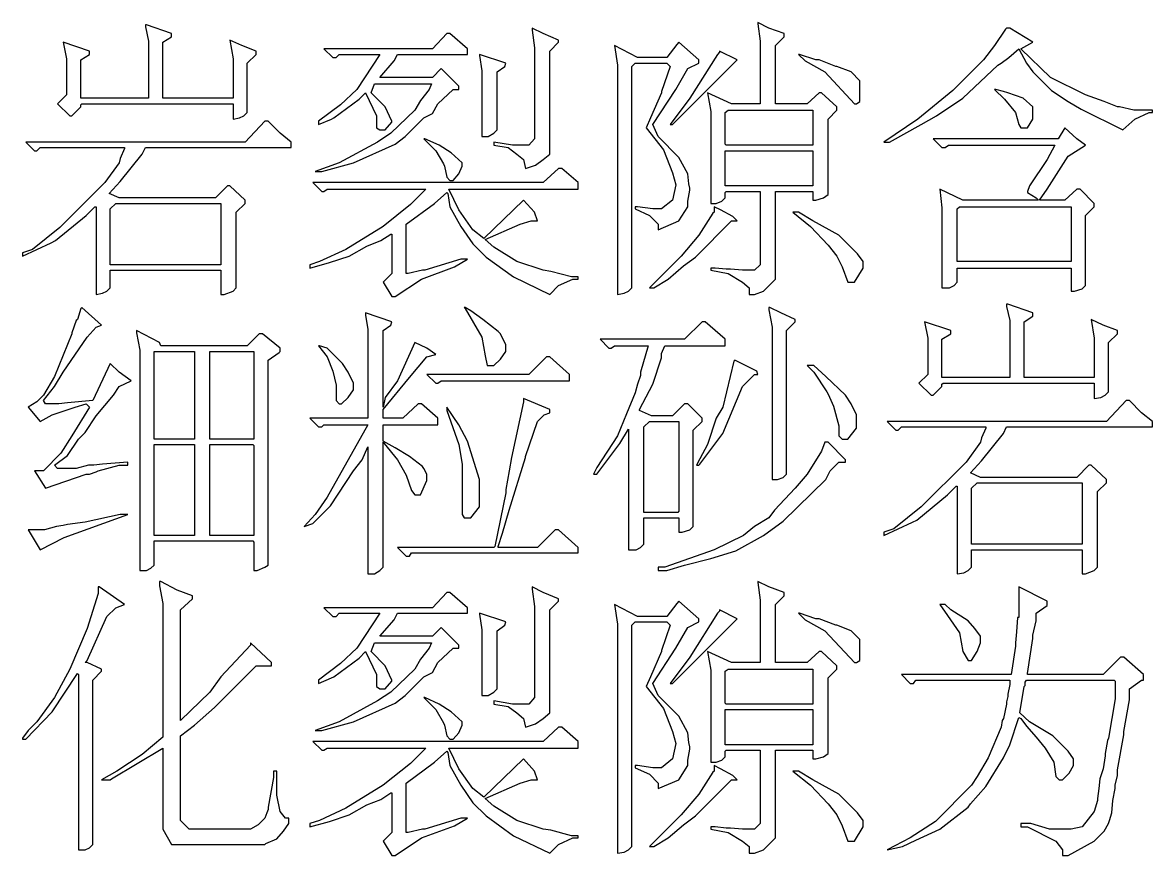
# Model space of a CAD drawing. Extents: x 94 to 452, y -72 to 1042.
# Drawn here: x 426.58 to 440.73, y 753.87 to 764.3 of the extents above; entities that cross this region are included whole.
import ezdxf

# ---------------------------------------------------------------- set-up
doc = ezdxf.new("R2010")
doc.units = 0
doc.header["$MEASUREMENT"] = 0
doc.layers.add('TREE_LAYER', color=7, linetype='Continuous')

msp = doc.modelspace()

# ---------------------------------------------------------------- linework, layer by layer
at = {"layer": 'TREE_LAYER', "elevation": 1017}
for points in [[(428.135787, 764.276627), (428.122062, 764.276627), (428.122062, 764.249176), (428.163238, 764.070744), (428.163238, 763.357019), (428.149513, 763.357019), (427.325983, 763.357019), (427.312258, 763.357019), (427.312258, 763.837411), (427.422062, 763.906038), (427.422062, 763.906038), (427.422062, 763.947215), (427.09265, 764.057019), (427.133826, 763.851136), (427.133826, 763.398195), (427.024022, 763.288391), (427.175003, 763.137411), (427.202454, 763.137411), (427.312258, 763.247215), (427.312258, 763.274666), (427.325983, 763.288391), (429.220101, 763.288391), (429.220101, 763.274666), (429.220101, 763.096234), (429.302454, 763.10996), (429.357356, 763.137411), (429.398532, 763.178587), (429.398532, 763.796234), (429.508336, 763.906038), (429.508336, 763.947215), (429.329905, 764.015842), (429.178924, 764.08447), (429.220101, 763.851136), (429.220101, 763.357019), (429.220101, 763.357019), (428.341669, 763.357019), (428.341669, 763.357019), (428.341669, 764.057019), (428.451473, 764.125646), (428.451473, 764.125646), (428.451473, 764.166823), (428.135787, 764.276627), (428.135787, 764.276627)], [(435.79392, 764.304077), (435.79392, 764.304077), (435.79392, 764.290352), (435.821371, 764.070744), (435.821371, 763.288391), (435.821371, 763.288391), (435.464509, 763.288391), (435.162548, 763.425646), (435.203724, 763.192313), (435.203724, 762.039372), (435.272352, 762.039372), (435.340979, 762.066823), (435.382156, 762.107999), (435.382156, 762.176627), (435.395881, 762.190352), (435.821371, 762.190352), (435.821371, 762.176627), (435.821371, 761.270744), (435.752744, 761.202117), (435.601764, 761.202117), (435.601764, 761.202117), (435.450783, 761.215842), (435.395881, 761.215842), (435.258626, 761.229568), (435.244901, 761.229568), (435.203724, 761.229568), (435.203724, 761.202117), (435.423332, 761.16094), (435.601764, 761.051136), (435.684117, 760.982509), (435.684117, 760.900156), (435.752744, 760.900156), (435.862548, 760.941332), (436.013528, 761.092313), (436.013528, 762.176627), (436.013528, 762.190352), (436.480195, 762.190352), (436.480195, 762.176627), (436.480195, 762.080548), (436.521371, 762.080548), (436.61745, 762.107999), (436.672352, 762.149176), (436.672352, 763.096234), (436.782156, 763.206038), (436.782156, 763.247215), (436.589999, 763.425646), (436.562548, 763.425646), (436.411568, 763.288391), (436.013528, 763.288391), (436.013528, 763.288391), (436.013528, 764.015842), (436.123332, 764.125646), (436.123332, 764.166823), (435.931175, 764.23545), (435.79392, 764.304077), (435.79392, 764.304077)], [(431.937403, 764.166823), (431.896226, 764.166823), (431.717795, 763.974666), (430.358971, 763.974666), (430.468775, 763.864862), (430.509952, 763.864862), (430.551128, 763.906038), (431.045246, 763.906038), (431.058971, 763.906038), (430.770736, 763.466823), (430.564854, 763.274666), (430.290344, 763.068783), (430.290344, 763.027607), (430.45505, 763.096234), (430.482501, 763.10996), (430.798187, 763.343293), (430.88054, 763.425646), (431.017795, 763.137411), (431.017795, 762.98643), (431.058971, 762.958979), (431.127599, 762.958979), (431.209952, 763.055058), (431.209952, 763.068783), (431.127599, 763.247215), (430.949167, 763.425646), (430.990344, 763.53545), (430.990344, 763.53545), (431.690344, 763.53545), (431.704069, 763.53545), (431.676618, 763.466823), (431.566815, 763.329568), (431.498187, 763.206038), (431.196226, 762.917803), (431.03152, 762.807999), (430.551128, 762.547215), (430.249167, 762.437411), (430.33152, 762.437411), (430.72956, 762.547215), (431.251128, 762.780548), (431.374658, 762.876627), (431.607991, 763.10996), (431.717795, 763.164862), (431.786422, 763.288391), (431.978579, 763.466823), (432.047207, 763.466823), (432.047207, 763.507999), (431.827599, 763.727607), (431.717795, 763.617803), (431.058971, 763.617803), (431.058971, 763.617803), (431.237403, 763.823685), (431.278579, 763.906038), (432.157011, 763.906038), (432.157011, 763.974666), (431.937403, 764.166823), (431.937403, 764.166823)], [(432.966815, 764.23545), (432.966815, 764.23545), (432.966815, 764.207999), (432.994266, 763.988391), (432.994266, 762.849176), (432.925638, 762.766823), (432.719756, 762.766823), (432.486422, 762.807999), (432.486422, 762.766823), (432.664854, 762.739372), (432.774658, 762.657019), (432.857011, 762.588391), (432.884462, 762.478587), (433.007991, 762.519764), (433.104069, 762.588391), (433.186422, 762.657019), (433.186422, 763.947215), (433.296226, 764.057019), (433.296226, 764.08447), (433.104069, 764.166823), (432.966815, 764.23545), (432.966815, 764.23545)], [(438.950438, 764.23545), (438.909262, 764.23545), (438.895536, 764.221725), (438.758281, 764.015842), (438.621026, 763.837411), (438.236713, 763.453097), (437.797497, 763.096234), (437.372007, 762.807999), (437.440634, 762.807999), (437.838673, 763.027607), (438.03083, 763.137411), (438.360242, 763.357019), (438.799458, 763.768783), (438.840634, 763.796234), (438.936713, 763.864862), (439.060242, 763.974666), (439.156321, 763.796234), (439.238673, 763.68643), (439.472007, 763.453097), (439.677889, 763.315842), (439.842595, 763.219764), (440.364164, 762.958979), (440.515144, 763.096234), (440.693575, 763.178587), (440.734752, 763.178587), (440.734752, 763.206038), (440.501419, 763.206038), (440.322987, 763.247215), (440.295536, 763.247215), (440.13083, 763.315842), (439.897497, 763.398195), (439.458281, 763.617803), (439.087693, 763.974666), (439.238673, 764.057019), (438.950438, 764.23545), (438.950438, 764.23545)], [(434.805685, 764.057019), (434.778234, 764.029568), (434.654705, 763.864862), (434.284117, 763.864862), (433.995881, 764.015842), (434.037058, 763.768783), (434.037058, 760.900156), (434.119411, 760.913881), (434.174313, 760.941332), (434.215489, 760.982509), (434.215489, 763.755058), (434.256666, 763.796234), (434.654705, 763.796234), (434.695881, 763.755058), (434.586077, 763.439372), (434.586077, 763.425646), (434.448822, 763.10996), (434.39392, 762.98643), (434.613528, 762.711921), (434.723332, 762.423685), (434.764509, 762.272705), (434.723332, 762.080548), (434.586077, 761.970744), (434.544901, 761.970744), (434.544901, 761.970744), (434.476273, 761.970744), (434.284117, 761.998195), (434.256666, 761.998195), (434.256666, 761.970744), (434.435097, 761.888391), (434.544901, 761.778587), (434.544901, 761.70996), (434.544901, 761.70996), (434.805685, 761.819764), (434.915489, 761.998195), (434.915489, 762.066823), (434.94294, 762.204077), (434.94294, 762.231528), (434.929215, 762.28643), (434.915489, 762.40996), (434.805685, 762.615842), (434.544901, 762.876627), (434.476273, 763.027607), (434.764509, 763.466823), (434.915489, 763.727607), (435.052744, 763.796234), (435.052744, 763.837411), (434.805685, 764.057019), (434.805685, 764.057019)], [(432.307991, 763.906038), (432.307991, 763.906038), (432.307991, 763.892313), (432.335442, 763.700156), (432.335442, 762.876627), (432.417795, 762.876627), (432.486422, 762.917803), (432.527599, 762.958979), (432.527599, 763.68643), (432.623677, 763.755058), (432.637403, 763.796234), (432.307991, 763.906038), (432.307991, 763.906038)], [(435.313528, 763.947215), (435.313528, 763.933489), (435.286077, 763.906038), (434.94294, 763.357019), (434.695881, 763.027607), (434.723332, 763.027607), (435.533136, 763.837411), (435.313528, 763.947215), (435.313528, 763.947215)], [(436.315489, 763.906038), (436.301764, 763.906038), (436.384117, 763.823685), (436.631175, 763.68643), (437.001764, 763.288391), (437.029215, 763.288391), (437.070391, 763.315842), (437.070391, 763.576627), (436.960587, 763.68643), (436.782156, 763.755058), (436.76843, 763.755058), (436.562548, 763.837411), (436.521371, 763.837411), (436.315489, 763.906038), (436.315489, 763.906038)], [(438.772007, 763.466823), (438.758281, 763.466823), (438.881811, 763.343293), (439.019066, 763.178587), (439.060242, 763.027607), (439.087693, 762.98643), (439.170046, 762.98643), (439.238673, 763.096234), (439.238673, 763.247215), (439.115144, 763.357019), (438.922987, 763.425646), (438.868085, 763.439372), (438.772007, 763.466823), (438.772007, 763.466823)], [(435.423332, 763.206038), (435.423332, 763.206038), (436.480195, 763.206038), (436.480195, 763.206038), (436.480195, 762.780548), (436.480195, 762.766823), (435.395881, 762.766823), (435.382156, 762.780548), (435.382156, 763.178587), (435.423332, 763.206038), (435.423332, 763.206038)], [(429.659316, 763.068783), (429.61814, 763.068783), (429.371081, 762.807999), (426.625983, 762.807999), (426.735787, 762.698195), (426.763238, 762.698195), (426.804415, 762.739372), (427.861277, 762.739372), (427.861277, 762.725646), (427.806375, 762.602117), (427.79265, 762.547215), (427.614218, 762.300156), (427.051473, 761.737411), (426.708336, 761.462901), (426.584807, 761.421725), (426.584807, 761.380548), (426.941669, 761.545254), (426.996571, 761.572705), (427.380885, 761.888391), (427.490689, 761.998195), (427.504415, 761.998195), (427.504415, 760.900156), (427.586767, 760.913881), (427.641669, 760.941332), (427.682846, 760.982509), (427.682846, 761.188391), (427.682846, 761.202117), (429.06912, 761.202117), (429.06912, 761.188391), (429.06912, 760.900156), (429.110297, 760.900156), (429.220101, 760.941332), (429.261277, 760.982509), (429.261277, 761.929568), (429.371081, 762.039372), (429.371081, 762.080548), (429.178924, 762.258979), (429.151473, 762.258979), (429.000493, 762.107999), (427.79265, 762.107999), (427.66912, 762.162901), (427.806375, 762.313881), (428.080885, 762.657019), (428.122062, 762.739372), (429.947552, 762.739372), (429.947552, 762.807999), (429.810297, 762.917803), (429.659316, 763.068783), (429.659316, 763.068783)], [(439.636713, 762.98643), (439.55436, 762.849176), (437.989654, 762.849176), (438.099458, 762.739372), (438.140634, 762.739372), (438.181811, 762.766823), (439.513183, 762.766823), (439.513183, 762.766823), (439.417105, 762.588391), (439.197497, 762.258979), (439.170046, 762.190352), (439.170046, 762.176627), (439.27985, 762.107999), (439.307301, 762.080548), (439.307301, 762.080548), (438.360242, 762.080548), (438.072007, 762.217803), (438.099458, 761.98447), (438.099458, 760.982509), (438.195536, 760.982509), (438.250438, 761.00996), (438.291615, 761.051136), (438.291615, 761.229568), (438.291615, 761.229568), (439.70534, 761.229568), (439.719066, 761.229568), (439.719066, 760.941332), (439.760242, 760.941332), (439.856321, 760.968783), (439.897497, 761.00996), (439.897497, 761.888391), (440.007301, 761.998195), (440.007301, 762.039372), (439.82887, 762.217803), (439.787693, 762.217803), (439.636713, 762.080548), (439.321026, 762.080548), (439.321026, 762.080548), (439.417105, 762.217803), (439.677889, 762.629568), (439.897497, 762.766823), (439.787693, 762.849176), (439.636713, 762.98643), (439.636713, 762.98643)], [(431.621717, 762.849176), (431.607991, 762.849176), (431.758971, 762.698195), (431.85505, 762.533489), (431.868775, 762.506038), (431.896226, 762.368783), (431.937403, 762.327607), (431.978579, 762.327607), (432.047207, 762.40996), (432.088383, 762.506038), (432.088383, 762.547215), (431.951128, 762.670744), (431.800148, 762.766823), (431.621717, 762.849176), (431.621717, 762.849176)], [(435.382156, 762.698195), (435.395881, 762.698195), (436.480195, 762.698195), (436.480195, 762.698195), (436.480195, 762.258979), (436.480195, 762.258979), (435.395881, 762.258979), (435.382156, 762.258979), (435.382156, 762.698195), (435.382156, 762.698195)], [(433.337403, 762.478587), (433.296226, 762.478587), (433.104069, 762.300156), (430.221717, 762.300156), (430.33152, 762.190352), (430.358971, 762.190352), (430.400148, 762.217803), (431.635442, 762.217803), (431.635442, 762.217803), (431.443285, 762.025646), (431.100148, 761.751136), (430.633481, 761.462901), (430.304069, 761.311921), (430.18054, 761.270744), (430.18054, 761.229568), (430.427599, 761.298195), (430.674658, 761.380548), (430.894266, 761.504077), (431.072697, 761.572705), (431.196226, 761.655058), (431.209952, 761.655058), (431.209952, 761.16094), (431.100148, 761.051136), (431.209952, 760.872705), (431.251128, 760.872705), (431.58054, 761.092313), (431.992305, 761.243293), (432.157011, 761.339372), (432.074658, 761.339372), (431.621717, 761.202117), (431.594266, 761.202117), (431.415834, 761.16094), (431.388383, 761.16094), (431.388383, 761.778587), (431.745246, 762.039372), (431.896226, 762.176627), (431.909952, 762.162901), (431.937403, 761.998195), (432.074658, 761.751136), (432.225638, 761.531528), (432.390344, 761.366823), (432.733481, 761.119764), (433.186422, 760.900156), (433.296226, 761.00996), (433.474658, 761.092313), (433.543285, 761.092313), (433.543285, 761.119764), (433.460932, 761.119764), (433.200148, 761.188391), (433.104069, 761.202117), (432.774658, 761.311921), (432.486422, 761.490352), (432.376618, 761.58643), (432.815834, 761.778587), (432.953089, 761.819764), (433.035442, 761.819764), (432.994266, 761.929568), (432.857011, 762.080548), (432.362893, 761.600156), (432.225638, 761.70996), (432.047207, 761.957019), (431.923677, 762.217803), (431.923677, 762.217803), (433.543285, 762.217803), (433.543285, 762.300156), (433.337403, 762.478587), (433.337403, 762.478587)], [(427.751473, 762.039372), (427.751473, 762.039372), (429.06912, 762.039372), (429.06912, 762.039372), (429.06912, 761.270744), (429.06912, 761.270744), (427.682846, 761.270744), (427.682846, 761.270744), (427.682846, 761.970744), (427.751473, 762.039372), (427.751473, 762.039372)], [(435.244901, 761.998195), (435.244901, 761.998195), (435.244901, 761.929568), (435.231175, 761.915842), (435.052744, 761.641332), (434.833136, 761.380548), (434.435097, 760.982509), (434.476273, 760.982509), (434.489999, 760.982509), (434.66843, 761.092313), (434.860587, 761.257019), (435.011568, 761.366823), (435.464509, 761.819764), (435.533136, 761.819764), (435.478234, 761.874666), (435.327254, 761.957019), (435.244901, 761.998195), (435.244901, 761.998195)], [(438.319066, 761.998195), (438.319066, 761.998195), (439.70534, 761.998195), (439.719066, 761.998195), (439.719066, 761.311921), (439.70534, 761.311921), (438.291615, 761.311921), (438.291615, 761.311921), (438.291615, 761.970744), (438.319066, 761.998195), (438.319066, 761.998195)], [(436.301764, 761.929568), (436.233136, 761.929568), (436.452744, 761.751136), (436.672352, 761.517803), (436.782156, 761.380548), (436.850783, 761.243293), (436.919411, 761.051136), (437.001764, 761.051136), (437.111568, 761.229568), (437.111568, 761.311921), (437.04294, 761.407999), (436.809607, 761.641332), (436.480195, 761.819764), (436.301764, 761.929568), (436.301764, 761.929568)], [(427.325983, 760.73545), (427.312258, 760.721725), (427.271081, 760.58447), (427.257356, 760.570744), (427.202454, 760.419764), (427.202454, 760.406038), (426.982846, 759.870744), (426.845591, 759.637411), (426.763238, 759.555058), (426.653434, 759.48643), (426.804415, 759.307999), (426.955395, 759.390352), (427.24363, 759.48643), (427.380885, 759.527607), (427.422062, 759.48643), (427.202454, 759.129568), (427.065199, 758.90996), (426.845591, 758.690352), (426.735787, 758.690352), (426.873042, 758.470744), (427.380885, 758.649176), (427.422062, 758.649176), (427.504415, 758.676627), (427.531865, 758.690352), (427.79265, 758.758979), (427.902454, 758.758979), (427.902454, 758.800156), (427.586767, 758.772705), (427.586767, 758.772705), (427.476964, 758.758979), (427.476964, 758.758979), (427.408336, 758.758979), (427.257356, 758.717803), (427.024022, 758.717803), (426.982846, 758.758979), (427.147552, 758.882509), (427.284807, 759.088391), (427.36716, 759.170744), (427.504415, 759.376627), (427.724022, 759.637411), (427.79265, 759.747215), (427.94363, 759.815842), (427.79265, 759.925646), (427.682846, 760.03545), (427.463238, 759.568783), (427.147552, 759.541332), (427.147552, 759.541332), (427.037748, 759.527607), (427.037748, 759.527607), (426.873042, 759.527607), (426.845591, 759.568783), (426.982846, 759.747215), (427.09265, 759.925646), (427.394611, 760.364862), (427.504415, 760.488391), (427.573042, 760.515842), (427.325983, 760.73545), (427.325983, 760.73545)], [(432.12956, 760.73545), (432.115834, 760.73545), (432.12956, 760.721725), (432.335442, 760.364862), (432.376618, 760.131528), (432.404069, 760.007999), (432.417795, 760.007999), (432.486422, 760.007999), (432.568775, 760.090352), (432.637403, 760.18643), (432.637403, 760.268783), (432.568775, 760.406038), (432.541324, 760.433489), (432.349167, 760.58447), (432.198187, 760.694274), (432.12956, 760.73545), (432.12956, 760.73545)], [(435.944901, 760.73545), (435.931175, 760.73545), (435.931175, 760.707999), (435.972352, 760.488391), (435.972352, 758.580548), (436.040979, 758.580548), (436.109607, 758.607999), (436.150783, 758.649176), (436.150783, 760.447215), (436.260587, 760.557019), (436.260587, 760.58447), (436.082156, 760.666823), (435.944901, 760.73545), (435.944901, 760.73545)], [(438.922987, 760.776627), (438.909262, 760.776627), (438.909262, 760.749176), (438.950438, 760.570744), (438.950438, 759.857019), (438.936713, 759.857019), (438.113183, 759.857019), (438.099458, 759.857019), (438.099458, 760.337411), (438.209262, 760.406038), (438.209262, 760.406038), (438.209262, 760.447215), (437.87985, 760.557019), (437.921026, 760.351136), (437.921026, 759.898195), (437.811223, 759.788391), (437.962203, 759.637411), (437.989654, 759.637411), (438.099458, 759.747215), (438.099458, 759.774666), (438.113183, 759.788391), (440.007301, 759.788391), (440.007301, 759.774666), (440.007301, 759.596234), (440.089654, 759.60996), (440.144556, 759.637411), (440.185732, 759.678587), (440.185732, 760.296234), (440.295536, 760.406038), (440.295536, 760.447215), (440.117105, 760.515842), (439.966124, 760.58447), (440.007301, 760.351136), (440.007301, 759.857019), (440.007301, 759.857019), (439.12887, 759.857019), (439.12887, 759.857019), (439.12887, 760.557019), (439.238673, 760.625646), (439.238673, 760.625646), (439.238673, 760.666823), (438.922987, 760.776627), (438.922987, 760.776627)], [(430.88054, 760.666823), (430.88054, 760.666823), (430.88054, 760.639372), (430.907991, 760.46094), (430.907991, 759.349176), (430.907991, 759.349176), (430.18054, 759.349176), (430.290344, 759.239372), (430.33152, 759.239372), (430.358971, 759.266823), (430.907991, 759.266823), (430.907991, 759.266823), (430.400148, 758.36094), (430.249167, 758.141332), (430.111913, 757.990352), (430.221717, 758.031528), (430.441324, 758.251136), (430.72956, 758.690352), (430.839364, 758.827607), (430.907991, 758.992313), (430.907991, 758.992313), (430.907991, 757.400156), (430.990344, 757.400156), (431.058971, 757.441332), (431.100148, 757.482509), (431.100148, 759.047215), (431.100148, 759.047215), (431.113873, 759.033489), (431.278579, 758.827607), (431.388383, 758.63545), (431.457011, 758.443293), (431.498187, 758.388391), (431.566815, 758.388391), (431.649167, 758.566823), (431.649167, 758.649176), (431.607991, 758.717803), (431.594266, 758.745254), (431.42956, 758.868783), (431.251128, 758.978587), (431.100148, 759.06094), (431.100148, 759.266823), (431.100148, 759.266823), (431.786422, 759.266823), (431.786422, 759.349176), (431.58054, 759.527607), (431.539364, 759.527607), (431.347207, 759.349176), (431.100148, 759.349176), (431.100148, 759.349176), (431.100148, 759.458979), (431.42956, 759.857019), (431.649167, 760.117803), (431.758971, 760.145254), (431.649167, 760.227607), (431.498187, 760.296234), (431.278579, 759.815842), (431.127599, 759.60996), (431.100148, 759.48643), (431.100148, 759.48643), (431.100148, 760.447215), (431.196226, 760.515842), (431.209952, 760.557019), (430.88054, 760.666823), (430.88054, 760.666823)], [(428.012258, 760.447215), (428.012258, 760.447215), (428.012258, 760.419764), (428.053434, 760.200156), (428.053434, 757.441332), (428.135787, 757.441332), (428.190689, 757.468783), (428.231865, 757.50996), (428.231865, 757.798195), (428.231865, 757.811921), (429.46716, 757.811921), (429.480885, 757.798195), (429.480885, 757.441332), (429.522062, 757.441332), (429.61814, 757.482509), (429.659316, 757.50996), (429.659316, 760.076627), (429.796571, 760.172705), (429.810297, 760.18643), (429.810297, 760.227607), (429.590689, 760.406038), (429.549513, 760.406038), (429.398532, 760.255058), (428.314218, 760.255058), (428.300493, 760.296234), (428.012258, 760.447215), (428.012258, 760.447215)], [(435.135097, 760.557019), (435.09392, 760.557019), (434.874313, 760.337411), (433.81745, 760.337411), (433.927254, 760.227607), (433.954705, 760.227607), (433.995881, 760.255058), (434.421371, 760.255058), (434.421371, 760.255058), (434.325293, 759.925646), (434.325293, 759.88447), (434.284117, 759.774666), (434.256666, 759.664862), (434.146862, 759.404077), (434.037058, 759.129568), (433.776273, 758.731528), (433.735097, 758.649176), (433.735097, 758.649176), (433.776273, 758.649176), (433.789999, 758.662901), (434.064509, 759.033489), (434.174313, 759.211921), (434.174313, 759.211921), (434.174313, 757.702117), (434.270391, 757.702117), (434.325293, 757.729568), (434.36647, 757.770744), (434.36647, 758.100156), (434.36647, 758.100156), (434.79196, 758.100156), (434.805685, 758.100156), (434.805685, 757.921725), (434.846862, 757.921725), (434.94294, 757.949176), (434.984117, 757.990352), (434.984117, 759.198195), (435.09392, 759.307999), (435.09392, 759.349176), (434.915489, 759.527607), (434.874313, 759.527607), (434.723332, 759.376627), (434.462548, 759.376627), (434.311568, 759.445254), (434.311568, 759.458979), (434.476273, 759.774666), (434.586077, 760.104077), (434.586077, 760.158979), (434.627254, 760.255058), (435.382156, 760.255058), (435.382156, 760.337411), (435.135097, 760.557019), (435.135097, 760.557019)], [(428.231865, 760.18643), (428.231865, 760.18643), (428.739709, 760.18643), (428.739709, 760.18643), (428.739709, 759.088391), (428.739709, 759.088391), (428.231865, 759.088391), (428.231865, 759.088391), (428.231865, 760.18643), (428.231865, 760.18643)], [(428.931865, 760.18643), (428.931865, 760.18643), (429.46716, 760.18643), (429.480885, 760.18643), (429.480885, 759.088391), (429.46716, 759.088391), (428.931865, 759.088391), (428.931865, 759.088391), (428.931865, 760.18643), (428.931865, 760.18643)], [(430.304069, 760.255058), (430.290344, 760.255058), (430.400148, 760.117803), (430.468775, 759.939372), (430.509952, 759.76094), (430.509952, 759.568783), (430.551128, 759.527607), (430.578579, 759.527607), (430.660932, 759.60996), (430.72956, 759.706038), (430.72956, 759.788391), (430.660932, 759.925646), (430.592305, 760.03545), (430.400148, 760.227607), (430.304069, 760.255058), (430.304069, 760.255058)], [(433.186422, 760.117803), (433.145246, 760.117803), (432.925638, 759.898195), (431.649167, 759.898195), (431.758971, 759.788391), (431.786422, 759.788391), (431.827599, 759.815842), (433.433481, 759.815842), (433.433481, 759.898195), (433.186422, 760.117803), (433.186422, 760.117803)], [(435.505685, 760.076627), (435.49196, 760.062901), (435.354705, 759.48643), (435.272352, 759.349176), (435.162548, 759.019764), (435.06647, 758.841332), (435.025293, 758.758979), (435.052744, 758.758979), (435.06647, 758.772705), (435.354705, 759.157019), (435.601764, 759.747215), (435.752744, 759.898195), (435.79392, 759.898195), (435.780195, 759.939372), (435.505685, 760.076627), (435.505685, 760.076627)], [(436.49392, 760.007999), (436.411568, 760.007999), (436.49392, 759.925646), (436.658626, 759.678587), (436.672352, 759.651136), (436.740979, 759.500156), (436.809607, 759.253097), (436.809607, 759.129568), (436.850783, 759.088391), (436.919411, 759.088391), (437.029215, 759.225646), (437.029215, 759.390352), (436.960587, 759.527607), (436.89196, 759.637411), (436.644901, 759.870744), (436.49392, 760.007999), (436.49392, 760.007999)], [(432.857011, 759.596234), (432.857011, 759.596234), (432.857011, 759.555058), (432.70603, 758.855058), (432.678579, 758.690352), (432.637403, 758.457019), (432.637403, 758.415842), (432.500148, 757.743293), (432.486422, 757.729568), (431.278579, 757.729568), (431.388383, 757.619764), (431.42956, 757.619764), (431.457011, 757.66094), (433.543285, 757.66094), (433.543285, 757.729568), (433.296226, 757.949176), (433.25505, 757.949176), (433.035442, 757.729568), (432.541324, 757.729568), (432.541324, 757.743293), (432.596226, 757.907999), (432.678579, 758.196234), (432.884462, 758.855058), (432.884462, 758.868783), (433.035442, 759.307999), (433.117795, 759.390352), (433.186422, 759.417803), (433.186422, 759.458979), (432.857011, 759.596234), (432.857011, 759.596234)], [(431.896226, 759.48643), (431.896226, 759.445254), (432.047207, 759.019764), (432.088383, 758.772705), (432.088383, 758.141332), (432.115834, 758.100156), (432.198187, 758.100156), (432.307991, 758.237411), (432.307991, 758.580548), (432.157011, 759.06094), (432.047207, 759.266823), (431.896226, 759.48643), (431.896226, 759.48643)], [(440.446517, 759.568783), (440.40534, 759.568783), (440.158281, 759.307999), (437.413183, 759.307999), (437.522987, 759.198195), (437.550438, 759.198195), (437.591615, 759.239372), (438.648477, 759.239372), (438.648477, 759.225646), (438.593575, 759.102117), (438.57985, 759.047215), (438.401419, 758.800156), (437.838673, 758.237411), (437.495536, 757.962901), (437.372007, 757.921725), (437.372007, 757.880548), (437.72887, 758.045254), (437.783772, 758.072705), (438.168085, 758.388391), (438.277889, 758.498195), (438.291615, 758.498195), (438.291615, 757.400156), (438.373968, 757.413881), (438.42887, 757.441332), (438.470046, 757.482509), (438.470046, 757.688391), (438.470046, 757.702117), (439.856321, 757.702117), (439.856321, 757.688391), (439.856321, 757.400156), (439.897497, 757.400156), (440.007301, 757.441332), (440.048477, 757.482509), (440.048477, 758.429568), (440.158281, 758.539372), (440.158281, 758.580548), (439.966124, 758.758979), (439.938673, 758.758979), (439.787693, 758.607999), (438.57985, 758.607999), (438.456321, 758.662901), (438.593575, 758.813881), (438.868085, 759.157019), (438.909262, 759.239372), (440.734752, 759.239372), (440.734752, 759.307999), (440.597497, 759.417803), (440.446517, 759.568783), (440.446517, 759.568783)], [(434.435097, 759.307999), (434.435097, 759.307999), (434.79196, 759.307999), (434.805685, 759.307999), (434.805685, 758.182509), (434.79196, 758.168783), (434.36647, 758.168783), (434.36647, 758.182509), (434.36647, 759.239372), (434.435097, 759.307999), (434.435097, 759.307999)], [(428.231865, 759.006038), (428.231865, 759.019764), (428.739709, 759.019764), (428.739709, 759.006038), (428.739709, 757.880548), (428.739709, 757.880548), (428.231865, 757.880548), (428.231865, 757.880548), (428.231865, 759.006038), (428.231865, 759.006038)], [(428.931865, 759.006038), (428.931865, 759.019764), (429.46716, 759.019764), (429.480885, 759.006038), (429.480885, 757.880548), (429.46716, 757.880548), (428.931865, 757.880548), (428.931865, 757.880548), (428.931865, 759.006038), (428.931865, 759.006038)], [(436.672352, 759.047215), (436.631175, 759.047215), (436.589999, 758.937411), (436.411568, 758.649176), (436.260587, 758.470744), (435.999803, 758.196234), (435.931175, 758.100156), (435.752744, 757.990352), (435.615489, 757.880548), (435.244901, 757.702117), (434.627254, 757.482509), (434.544901, 757.482509), (434.544901, 757.441332), (434.654705, 757.441332), (434.874313, 757.50996), (435.203724, 757.592313), (435.519411, 757.688391), (435.862548, 757.880548), (436.109607, 758.058979), (436.644901, 758.580548), (436.699803, 758.690352), (436.809607, 758.800156), (436.89196, 758.800156), (436.89196, 758.827607), (436.672352, 759.047215), (436.672352, 759.047215)], [(438.538673, 758.539372), (438.538673, 758.539372), (439.856321, 758.539372), (439.856321, 758.539372), (439.856321, 757.770744), (439.856321, 757.770744), (438.470046, 757.770744), (438.470046, 757.770744), (438.470046, 758.470744), (438.538673, 758.539372), (438.538673, 758.539372)], [(427.902454, 758.141332), (427.806375, 758.141332), (427.36716, 758.045254), (427.147552, 758.017803), (427.09265, 758.004077), (427.010297, 757.990352), (426.859316, 757.949176), (426.653434, 757.949176), (426.804415, 757.702117), (427.106375, 757.853097), (427.902454, 758.141332), (427.902454, 758.141332)], [(427.545591, 757.23545), (427.531865, 757.23545), (427.531865, 757.153097), (427.394611, 756.713881), (427.175003, 756.206038), (426.982846, 755.849176), (426.763238, 755.547215), (426.653434, 755.437411), (426.584807, 755.341332), (426.584807, 755.327607), (426.625983, 755.327607), (426.955395, 755.670744), (427.271081, 756.151136), (427.284807, 756.137411), (427.284807, 753.941332), (427.36716, 753.941332), (427.422062, 753.968783), (427.463238, 754.00996), (427.463238, 756.068783), (427.573042, 756.178587), (427.573042, 756.206038), (427.394611, 756.288391), (427.380885, 756.288391), (427.36716, 756.288391), (427.394611, 756.315842), (427.641669, 756.864862), (427.751473, 756.974666), (427.861277, 757.015842), (427.545591, 757.23545), (427.545591, 757.23545)], [(428.314218, 757.304077), (428.300493, 757.304077), (428.300493, 757.249176), (428.341669, 757.029568), (428.341669, 755.355058), (428.080885, 755.13545), (427.765199, 754.929568), (427.573042, 754.819764), (427.682846, 754.819764), (427.696571, 754.833489), (428.341669, 755.217803), (428.341669, 755.204077), (428.341669, 754.202117), (428.451473, 754.00996), (429.61814, 754.00996), (429.631865, 754.023685), (429.76912, 754.078587), (429.851473, 754.174666), (429.920101, 754.270744), (429.920101, 754.339372), (429.878924, 754.339372), (429.810297, 754.421725), (429.76912, 754.627607), (429.76912, 754.929568), (429.727944, 754.929568), (429.727944, 754.847215), (429.659316, 754.476627), (429.659316, 754.449176), (429.645591, 754.407999), (429.61814, 754.339372), (429.535787, 754.257019), (429.439709, 754.202117), (428.671081, 754.202117), (428.561277, 754.311921), (428.561277, 755.368783), (428.739709, 755.506038), (428.986767, 755.725646), (429.508336, 756.247215), (429.700493, 756.247215), (429.700493, 756.288391), (429.439709, 756.53545), (429.439709, 756.507999), (429.06912, 756.10996), (428.931865, 755.917803), (428.561277, 755.56094), (428.561277, 755.56094), (428.561277, 756.947215), (428.712258, 757.08447), (428.712258, 757.125646), (428.520101, 757.194274), (428.314218, 757.304077), (428.314218, 757.304077)], [(431.937403, 757.166823), (431.896226, 757.166823), (431.717795, 756.974666), (430.358971, 756.974666), (430.468775, 756.864862), (430.509952, 756.864862), (430.551128, 756.906038), (431.045246, 756.906038), (431.058971, 756.906038), (430.770736, 756.466823), (430.564854, 756.274666), (430.290344, 756.068783), (430.290344, 756.027607), (430.45505, 756.096234), (430.482501, 756.10996), (430.798187, 756.343293), (430.88054, 756.425646), (431.017795, 756.137411), (431.017795, 755.98643), (431.058971, 755.958979), (431.127599, 755.958979), (431.209952, 756.055058), (431.209952, 756.068783), (431.127599, 756.247215), (430.949167, 756.425646), (430.990344, 756.53545), (430.990344, 756.53545), (431.690344, 756.53545), (431.704069, 756.53545), (431.676618, 756.466823), (431.566815, 756.329568), (431.498187, 756.206038), (431.196226, 755.917803), (431.03152, 755.807999), (430.551128, 755.547215), (430.249167, 755.437411), (430.33152, 755.437411), (430.72956, 755.547215), (431.251128, 755.780548), (431.374658, 755.876627), (431.607991, 756.10996), (431.717795, 756.164862), (431.786422, 756.288391), (431.978579, 756.466823), (432.047207, 756.466823), (432.047207, 756.507999), (431.827599, 756.727607), (431.717795, 756.617803), (431.058971, 756.617803), (431.058971, 756.617803), (431.237403, 756.823685), (431.278579, 756.906038), (432.157011, 756.906038), (432.157011, 756.974666), (431.937403, 757.166823), (431.937403, 757.166823)], [(432.966815, 757.23545), (432.966815, 757.23545), (432.966815, 757.207999), (432.994266, 756.988391), (432.994266, 755.849176), (432.925638, 755.766823), (432.719756, 755.766823), (432.486422, 755.807999), (432.486422, 755.766823), (432.664854, 755.739372), (432.774658, 755.657019), (432.857011, 755.588391), (432.884462, 755.478587), (433.007991, 755.519764), (433.104069, 755.588391), (433.186422, 755.657019), (433.186422, 756.947215), (433.296226, 757.057019), (433.296226, 757.08447), (433.104069, 757.166823), (432.966815, 757.23545), (432.966815, 757.23545)], [(435.79392, 757.304077), (435.79392, 757.304077), (435.79392, 757.290352), (435.821371, 757.070744), (435.821371, 756.288391), (435.821371, 756.288391), (435.464509, 756.288391), (435.162548, 756.425646), (435.203724, 756.192313), (435.203724, 755.039372), (435.272352, 755.039372), (435.340979, 755.066823), (435.382156, 755.107999), (435.382156, 755.176627), (435.395881, 755.190352), (435.821371, 755.190352), (435.821371, 755.176627), (435.821371, 754.270744), (435.752744, 754.202117), (435.601764, 754.202117), (435.601764, 754.202117), (435.450783, 754.215842), (435.395881, 754.215842), (435.258626, 754.229568), (435.244901, 754.229568), (435.203724, 754.229568), (435.203724, 754.202117), (435.423332, 754.16094), (435.601764, 754.051136), (435.684117, 753.982509), (435.684117, 753.900156), (435.752744, 753.900156), (435.862548, 753.941332), (436.013528, 754.092313), (436.013528, 755.176627), (436.013528, 755.190352), (436.480195, 755.190352), (436.480195, 755.176627), (436.480195, 755.080548), (436.521371, 755.080548), (436.61745, 755.107999), (436.672352, 755.149176), (436.672352, 756.096234), (436.782156, 756.206038), (436.782156, 756.247215), (436.589999, 756.425646), (436.562548, 756.425646), (436.411568, 756.288391), (436.013528, 756.288391), (436.013528, 756.288391), (436.013528, 757.015842), (436.123332, 757.125646), (436.123332, 757.166823), (435.931175, 757.23545), (435.79392, 757.304077), (435.79392, 757.304077)], [(439.060242, 757.23545), (439.060242, 757.23545), (439.060242, 756.851136), (439.046517, 756.851136), (439.032791, 756.672705), (439.019066, 756.53545), (439.019066, 756.494274), (438.964164, 756.137411), (437.591615, 756.137411), (437.701419, 756.027607), (437.742595, 756.027607), (437.770046, 756.068783), (438.950438, 756.068783), (438.950438, 756.055058), (438.950438, 756.055058), (438.950438, 756.013881), (438.922987, 755.890352), (438.922987, 755.862901), (438.909262, 755.794274), (438.909262, 755.766823), (438.868085, 755.588391), (438.85436, 755.56094), (438.840634, 755.478587), (438.675928, 755.094274), (438.538673, 754.86094), (438.470046, 754.751136), (438.017105, 754.298195), (437.701419, 754.092313), (437.413183, 753.941332), (437.60534, 753.982509), (437.770046, 754.064862), (438.072007, 754.202117), (438.42887, 754.476627), (438.456321, 754.517803), (438.648477, 754.737411), (438.868085, 755.094274), (438.950438, 755.258979), (439.060242, 755.602117), (439.087693, 755.588391), (439.156321, 755.492313), (439.27985, 755.355058), (439.389654, 755.217803), (439.499458, 755.039372), (439.526909, 754.86094), (439.568085, 754.819764), (439.609262, 754.819764), (439.691615, 754.902117), (439.746517, 754.998195), (439.746517, 755.080548), (439.677889, 755.176627), (439.485732, 755.368783), (439.197497, 755.547215), (439.073968, 755.657019), (439.12887, 755.98643), (439.142595, 756.000156), (439.142595, 756.041332), (439.156321, 756.068783), (440.25436, 756.068783), (440.268085, 756.055058), (440.268085, 755.83545), (440.185732, 755.341332), (440.172007, 755.313881), (440.144556, 755.149176), (440.144556, 755.121725), (440.117105, 754.957019), (440.075928, 754.833489), (440.062203, 754.70996), (440.048477, 754.58643), (440.048477, 754.558979), (440.007301, 754.421725), (439.856321, 754.229568), (439.719066, 754.202117), (439.691615, 754.202117), (439.444556, 754.202117), (439.211223, 754.270744), (439.087693, 754.270744), (439.087693, 754.229568), (439.170046, 754.229568), (439.526909, 754.051136), (439.609262, 753.941332), (439.609262, 753.872705), (439.677889, 753.872705), (440.007301, 754.051136), (440.13083, 754.174666), (440.185732, 754.270744), (440.199458, 754.311921), (440.226909, 754.407999), (440.240634, 754.558979), (440.268085, 754.70996), (440.268085, 754.751136), (440.295536, 754.874666), (440.295536, 754.943293), (440.377889, 755.382509), (440.377889, 755.423685), (440.446517, 755.821725), (440.446517, 755.958979), (440.597497, 756.068783), (440.624948, 756.068783), (440.624948, 756.137411), (440.377889, 756.357019), (440.336713, 756.357019), (440.117105, 756.137411), (439.170046, 756.137411), (439.170046, 756.151136), (439.238673, 756.590352), (439.238673, 756.631528), (439.27985, 756.80996), (439.27985, 756.906038), (439.417105, 757.002117), (439.417105, 757.015842), (439.417105, 757.057019), (439.060242, 757.23545), (439.060242, 757.23545)], [(434.805685, 757.057019), (434.778234, 757.029568), (434.654705, 756.864862), (434.284117, 756.864862), (433.995881, 757.015842), (434.037058, 756.768783), (434.037058, 753.900156), (434.119411, 753.913881), (434.174313, 753.941332), (434.215489, 753.982509), (434.215489, 756.755058), (434.256666, 756.796234), (434.654705, 756.796234), (434.695881, 756.755058), (434.586077, 756.439372), (434.586077, 756.425646), (434.448822, 756.10996), (434.39392, 755.98643), (434.613528, 755.711921), (434.723332, 755.423685), (434.764509, 755.272705), (434.723332, 755.080548), (434.586077, 754.970744), (434.544901, 754.970744), (434.544901, 754.970744), (434.476273, 754.970744), (434.284117, 754.998195), (434.256666, 754.998195), (434.256666, 754.970744), (434.435097, 754.888391), (434.544901, 754.778587), (434.544901, 754.70996), (434.544901, 754.70996), (434.805685, 754.819764), (434.915489, 754.998195), (434.915489, 755.066823), (434.94294, 755.204077), (434.94294, 755.231528), (434.929215, 755.28643), (434.915489, 755.40996), (434.805685, 755.615842), (434.544901, 755.876627), (434.476273, 756.027607), (434.764509, 756.466823), (434.915489, 756.727607), (435.052744, 756.796234), (435.052744, 756.837411), (434.805685, 757.057019), (434.805685, 757.057019)], [(432.307991, 756.906038), (432.307991, 756.906038), (432.307991, 756.892313), (432.335442, 756.700156), (432.335442, 755.876627), (432.417795, 755.876627), (432.486422, 755.917803), (432.527599, 755.958979), (432.527599, 756.68643), (432.623677, 756.755058), (432.637403, 756.796234), (432.307991, 756.906038), (432.307991, 756.906038)], [(435.313528, 756.947215), (435.313528, 756.933489), (435.286077, 756.906038), (434.94294, 756.357019), (434.695881, 756.027607), (434.723332, 756.027607), (435.533136, 756.837411), (435.313528, 756.947215), (435.313528, 756.947215)], [(436.315489, 756.906038), (436.301764, 756.906038), (436.384117, 756.823685), (436.631175, 756.68643), (437.001764, 756.288391), (437.029215, 756.288391), (437.070391, 756.315842), (437.070391, 756.576627), (436.960587, 756.68643), (436.782156, 756.755058), (436.76843, 756.755058), (436.562548, 756.837411), (436.521371, 756.837411), (436.315489, 756.906038), (436.315489, 756.906038)], [(438.140634, 757.015842), (438.072007, 757.015842), (438.168085, 756.878587), (438.319066, 756.658979), (438.360242, 756.425646), (438.42887, 756.315842), (438.470046, 756.315842), (438.538673, 756.425646), (438.57985, 756.53545), (438.57985, 756.617803), (438.511223, 756.713881), (438.42887, 756.80996), (438.209262, 756.947215), (438.140634, 757.015842), (438.140634, 757.015842)], [(435.423332, 756.206038), (435.423332, 756.206038), (436.480195, 756.206038), (436.480195, 756.206038), (436.480195, 755.780548), (436.480195, 755.766823), (435.395881, 755.766823), (435.382156, 755.780548), (435.382156, 756.178587), (435.423332, 756.206038), (435.423332, 756.206038)], [(431.621717, 755.849176), (431.607991, 755.849176), (431.758971, 755.698195), (431.85505, 755.533489), (431.868775, 755.506038), (431.896226, 755.368783), (431.937403, 755.327607), (431.978579, 755.327607), (432.047207, 755.40996), (432.088383, 755.506038), (432.088383, 755.547215), (431.951128, 755.670744), (431.800148, 755.766823), (431.621717, 755.849176), (431.621717, 755.849176)], [(435.382156, 755.698195), (435.395881, 755.698195), (436.480195, 755.698195), (436.480195, 755.698195), (436.480195, 755.258979), (436.480195, 755.258979), (435.395881, 755.258979), (435.382156, 755.258979), (435.382156, 755.698195), (435.382156, 755.698195)], [(433.337403, 755.478587), (433.296226, 755.478587), (433.104069, 755.300156), (430.221717, 755.300156), (430.33152, 755.190352), (430.358971, 755.190352), (430.400148, 755.217803), (431.635442, 755.217803), (431.635442, 755.217803), (431.443285, 755.025646), (431.100148, 754.751136), (430.633481, 754.462901), (430.304069, 754.311921), (430.18054, 754.270744), (430.18054, 754.229568), (430.427599, 754.298195), (430.674658, 754.380548), (430.894266, 754.504077), (431.072697, 754.572705), (431.196226, 754.655058), (431.209952, 754.655058), (431.209952, 754.16094), (431.100148, 754.051136), (431.209952, 753.872705), (431.251128, 753.872705), (431.58054, 754.092313), (431.992305, 754.243293), (432.157011, 754.339372), (432.074658, 754.339372), (431.621717, 754.202117), (431.594266, 754.202117), (431.415834, 754.16094), (431.388383, 754.16094), (431.388383, 754.778587), (431.745246, 755.039372), (431.896226, 755.176627), (431.909952, 755.162901), (431.937403, 754.998195), (432.074658, 754.751136), (432.225638, 754.531528), (432.390344, 754.366823), (432.733481, 754.119764), (433.186422, 753.900156), (433.296226, 754.00996), (433.474658, 754.092313), (433.543285, 754.092313), (433.543285, 754.119764), (433.460932, 754.119764), (433.200148, 754.188391), (433.104069, 754.202117), (432.774658, 754.311921), (432.486422, 754.490352), (432.376618, 754.58643), (432.815834, 754.778587), (432.953089, 754.819764), (433.035442, 754.819764), (432.994266, 754.929568), (432.857011, 755.080548), (432.362893, 754.600156), (432.225638, 754.70996), (432.047207, 754.957019), (431.923677, 755.217803), (431.923677, 755.217803), (433.543285, 755.217803), (433.543285, 755.300156), (433.337403, 755.478587), (433.337403, 755.478587)], [(435.244901, 754.998195), (435.244901, 754.998195), (435.244901, 754.929568), (435.231175, 754.915842), (435.052744, 754.641332), (434.833136, 754.380548), (434.435097, 753.982509), (434.476273, 753.982509), (434.489999, 753.982509), (434.66843, 754.092313), (434.860587, 754.257019), (435.011568, 754.366823), (435.464509, 754.819764), (435.533136, 754.819764), (435.478234, 754.874666), (435.327254, 754.957019), (435.244901, 754.998195), (435.244901, 754.998195)], [(436.301764, 754.929568), (436.233136, 754.929568), (436.452744, 754.751136), (436.672352, 754.517803), (436.782156, 754.380548), (436.850783, 754.243293), (436.919411, 754.051136), (437.001764, 754.051136), (437.111568, 754.229568), (437.111568, 754.311921), (437.04294, 754.407999), (436.809607, 754.641332), (436.480195, 754.819764), (436.301764, 754.929568), (436.301764, 754.929568)]]:
    msp.add_lwpolyline(points, dxfattribs=at)

doc.saveas('drawing.dxf')
